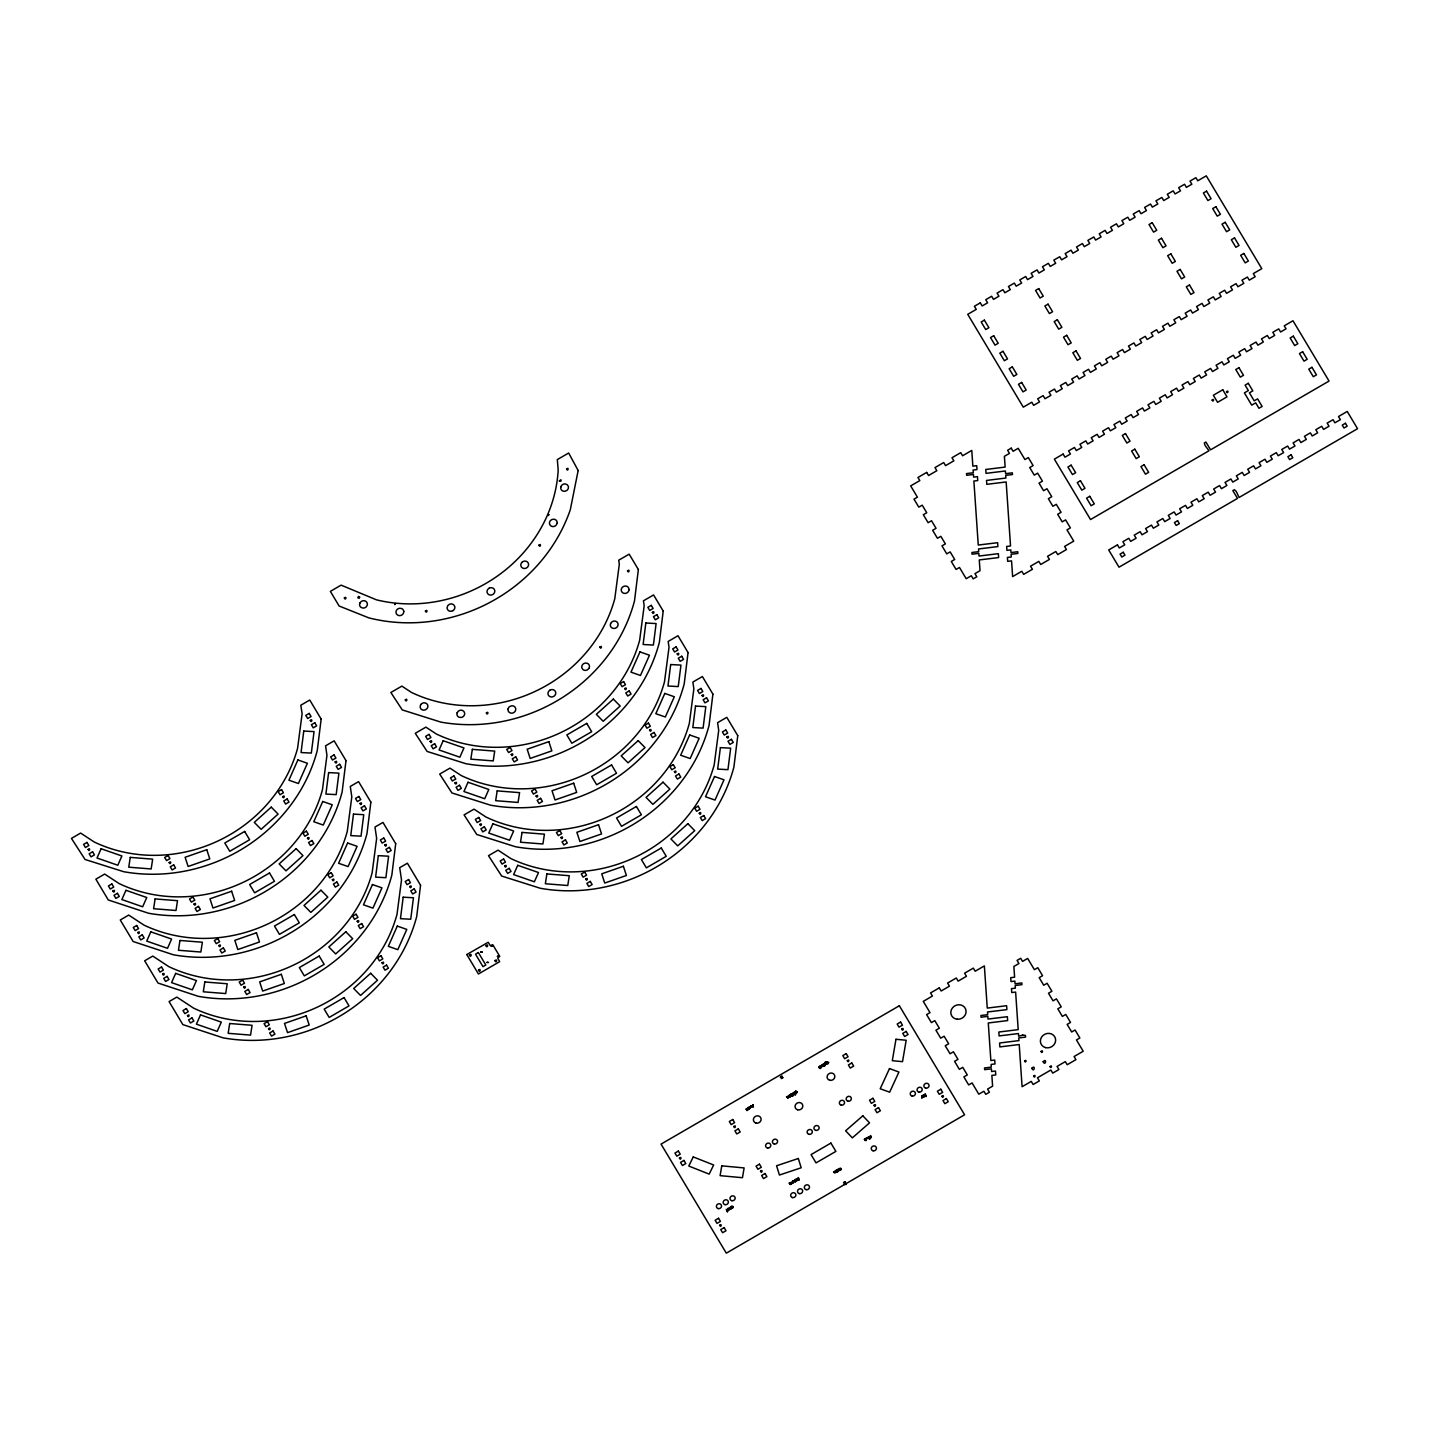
<?xml version="1.0" encoding="UTF-8"?>
<svg xmlns="http://www.w3.org/2000/svg" width="1429" height="1429" viewBox="0 0 1429 1429"><rect width="100%" height="100%" fill="white"/><g stroke="black" fill="none" stroke-linecap="round" stroke-linejoin="round"><path stroke-width="1.5" d="M864.938 1140.217L864.42 1139.235L865.456 1140.664M834.5 1173.013L835.197 1172.923M870.19 1135.966L869.797 1137.859L870.886 1136.698M924.938 1096.418L923.688 1096.722L923.116 1095.275M733.077 1207.719L731.702 1207.648L732.738 1207.041C735.024 1208.345 729.058 1203.986 732.13 1208.309M792.613 1181.765L793.899 1181.587C795.524 1182.89 791.773 1180.461 792.613 1181.604M795.185 1091.917L795.774 1092.667C797.453 1092.971 797.882 1091.524 795.649 1092.506L795.667 1091.309L795.649 1092.506M826.909 1062.997L828.141 1063.569L828.731 1062.283L826.802 1062.033L826.944 1063.051M839.823 1169.511L841.217 1168.833L839.591 1168.726M731.255 1208.738L730.398 1207.076L731.219 1208.791M747.296 1110.244L745.956 1108.904L746.974 1110.601L748.224 1109.708L747.421 1107.993L747.849 1109.386M788.361 1097.633L786.486 1096.74L787.558 1097.776M789.272 1183.248C788.701 1181.801 790.594 1185.391 789.844 1184.123M794.31 1094.203L793.72 1092.542L795.149 1094.953L792.559 1094.364L793.452 1092.703M867.778 1138.377C864.17 1140.36 868.278 1135.662 867.76 1138.341M728.522 1208.988C726.128 1208.184 729.665 1212.096 727.325 1209.988M869.689 1137.037L870.118 1138.002M923.849 1096.793L923.527 1094.846L925.063 1096.293M819.782 1068.07C817.227 1064.855 821.211 1071.643 820.442 1066.766M791.72 1095.757L790.755 1094.757L792.291 1095.525M793.417 1094.596L792.756 1093.471L794.06 1094.114M823.14 1064.909C823.497 1062.551 825.855 1066.659 823.372 1065.802M753.19 1104.653L753.119 1106.242C754.673 1108.261 750.171 1106.778 753.208 1104.688M791.219 1183.909L790.219 1182.497M792.238 1095.721C794.631 1097.615 790.594 1091.363 790.505 1095.346M823.747 1065.963C820.818 1061.175 827.534 1067.409 824.694 1065.194M828.463 1062.604L827.963 1063.319M795.221 1180.908L795.506 1179.675M834.75 1171.298L835.143 1172.137L833.607 1171.887M820.693 1067.892L820.478 1066.266M794.488 1180.479L794.131 1180.533M833.589 1172.012L835.108 1172.084M825.64 1062.461L824.801 1063.962M729.112 1209.22L728.915 1210.345L727.825 1208.505M871.083 1137.806L871.351 1136.895M925.099 1096.079L924.634 1094.918M727.361 1210.041L727.843 1208.541M750.511 1107.814L750.064 1106.689M795.274 1181.783L794.971 1181.211M748.957 1109.19L748.135 1107.814L749.135 1107.404M792.756 1182.623L792.577 1180.961M796.114 1179.89C795.524 1177.621 800.204 1181.033 796.328 1180.247M839.43 1169.583L839.412 1168.404L840.645 1170.101M836.501 1170.101L835.465 1170.78M864.438 1139.27L865.474 1138.591M787.808 1098.329L788.504 1097.008M795.739 1181.622L796.06 1180.676L795.399 1181.712M727.629 1211.667L726.325 1209.345L727.343 1211.846M798.15 1177.71L799.15 1180.211L798.4 1177.585M748.474 1107.975L750.136 1107.939M731.416 1206.415L731.577 1207.487L732.916 1206.648M827.212 1062.801L826.927 1061.926M826.212 1062.676L827.087 1064.141L825.426 1064.248M826.266 1064.337L826.033 1063.14M823.247 1065.159L824.301 1065.82L824.426 1064.819M790.38 1184.57L790.701 1183.248M825.658 1062.497L824.712 1063.569M790.559 1094.418L791.666 1094.4M820.907 1067.606L820.157 1066.105M751.029 1105.992L750.386 1107.707M825.819 1062.194L824.658 1062.944M839.27 1168.797L840.27 1170.155M789.755 1097.168L788.951 1095.311L789.79 1096.811M731.487 1206.916L732.488 1206.219M796.382 1179.282L797.668 1178.836M796.882 1092.524L795.774 1092.667M791.952 1095.989L792.327 1095.561M820.514 1067.624L819.389 1067.392M869.707 1136.644L870.69 1136.448M751.225 1106.385L750.564 1107.332L751.672 1107.046M796.114 1179.139L797.043 1180.676L798.007 1179.336M923.527 1094.846L923.08 1095.882M866.349 1140.485L865.795 1138.413M835.804 1170.762L837.072 1172.209L836.894 1169.833M748.939 1109.136L749.761 1107.975M840.002 1169.69L841.217 1169.583M796.453 1179.157L797.846 1179.068M819.353 1066.641C821.586 1066.623 818.442 1065.409 819.406 1067.445M825.265 1061.997L825.247 1064.051M792.899 1093.274L793.738 1093.346M924.599 1096.4L923.545 1096.079M795.631 1180.425L794.774 1179.675M796.775 1180.211L797.65 1179.443M867.492 1138.038L866.671 1138.466M836.894 1171.905L836.733 1172.352M820.532 1068.017L819.71 1067.767M748.457 1107.386L749.778 1107.386M358.536 596.482L357.839 597.751L359.072 598.34L359.769 597.09L358.554 596.536M559.293 480.805L560.972 479.769L560.936 481.162L559.489 481.144M394.922 604.538L395.601 603.502L394.904 604.503M821.729 1066.784L820.639 1065.587L821.568 1066.463M822.086 1064.694L822.836 1066.606L822.104 1064.748M750.689 1106.01L751.672 1106.314M788.54 1097.043L787.593 1096.15L788.29 1097.329M789.737 1094.864L790.469 1096.775L789.755 1094.9M797.007 1091.702L795.989 1091.488M921.848 1095.936L921.901 1098.24L921.884 1096.347L923.598 1097.258L921.866 1095.972M792.916 1180.765L793.917 1181.015L792.773 1180.89M869.493 1139.306L868.314 1137.341M837.698 1169.422L839.77 1170.565L838.055 1169.636L838.073 1171.548L838.037 1169.279M839.698 1169.333L840.627 1168.082M793.47 1182.801L792.863 1182.194M730.523 1209.041L728.951 1207.987L729.951 1208.916M792.666 1183.016C788.844 1181.194 794.095 1185.838 792.255 1181.622M836.501 1171.423L835.84 1171.244M865.652 1139.342L864.652 1139.52L865.527 1139.735M836.054 1171.619L835.518 1170.637L836.287 1171.28M731.987 1207.952L732.755 1207.058M795.81 1091.238L796.828 1091.488M836.608 1171.101L837.555 1171.441M791.755 1096.079L790.594 1095.507M923.795 1095.043L924.759 1095.793M1022.771 1035.114L1018.645 1036.221L1018.466 1033.542L999.103 1035.918L998.835 1032.024L1018.198 1029.648L1015.626 992.083L1011.75 992.548L1011.482 988.654L1015.358 988.171L1015.179 985.492L1021.949 984.67L1021.824 982.956L1015.054 983.795L1014.876 981.098L1011 981.58L1010.732 977.668L1014.608 977.204L1013.875 966.451L1018.931 963.503L1017.073 960.395L1020.699 958.287L1022.557 961.395L1027.665 958.43L1034.4 969.684L1037.811 967.701L1042.581 975.703L1039.187 977.668L1043.724 985.26L1047.118 983.277L1051.905 991.279L1048.493 993.244L1053.03 1000.836L1056.442 998.853L1061.229 1006.856L1057.817 1008.82L1062.354 1016.412L1065.766 1014.429L1070.535 1022.432L1067.141 1024.397L1071.679 1031.988L1075.072 1030.005L1079.86 1037.99L1076.466 1039.973L1083.2 1051.244L1074.072 1056.549L1075.93 1059.657L1067.195 1064.73L1065.319 1061.622L1057.049 1066.427L1058.907 1069.535L1052.726 1073.125L1050.851 1070.017L1037.472 1077.788L1039.33 1080.913L1033.149 1084.504L1031.274 1081.378L1022.092 1086.719L1019.216 1044.528L999.853 1046.903L999.586 1042.991L1018.948 1040.616L1018.752 1037.936L1025.54 1037.115L1025.415 1035.4L1022.7 1035.114M796.4 1093.328L795.185 1092.292M732.327 1208.291L731.112 1207.273M824.908 1064.158L825.444 1064.301M728.201 1208.434L729.129 1209.256M826.748 1062.604L827.963 1063.623L827.337 1062.98M791.63 1094.114L792.095 1095.025M871.065 1136.323L871.368 1136.948M796.846 1180.64L796.042 1179.693M791.023 1095.954L790.398 1094.703M924.617 1095.489L923.723 1094.757M844.593 1184.48C843.842 1180.122 848.522 1185.891 844.378 1184.248M869.779 1137.806L869.314 1136.662M727.611 1210.345L727.182 1209.631M823.443 1065.391L823.104 1064.587M731.416 1207.88L731.094 1207.076M780.323 1077.18C784.396 1075.019 778.126 1078.306 782.145 1076.126M781.199 1078.627C785.271 1076.466 779.001 1079.77 783.021 1077.573M843.521 1182.783C847.576 1180.622 841.306 1183.926 845.325 1181.729M869.797 1139.145L868.493 1136.805M866.367 1139.878L865.581 1138.502M870.886 1136.126L871.368 1137.323M823.836 1063.676L824.319 1064.569M822.747 1064.551L823.39 1065.838M791.487 1093.846L791.97 1094.739M791.166 1184.087L791.202 1183.516M748.296 1107.475L749.135 1109.226M748.778 1109.1L748.153 1108.243M728.719 1208.666L729.183 1209.416M403.746 611.433L403.692 612.398A3.93 3.626 -25.9 0 1 399.155 615.613A3.93 3.626 -25.9 0 1 396.065 611.487L396.369 610.558A3.93 3.626 -25.9 0 1 399.584 608.29L401.567 608.522A3.93 3.626 -25.9 0 1 403.746 611.433M560.793 487.146L560.74 488.111A3.93 3.626 -25.9 0 0 563.883 491.272L564.884 491.272A3.93 3.626 -25.9 0 0 565.33 483.949L564.33 483.949A3.93 3.626 -25.9 0 0 561.115 486.217L560.793 487.146M1031.809 1068.285C1034.096 1073.429 1035.864 1063.926 1031.809 1068.285M1043.152 1061.693C1045.439 1066.856 1047.207 1057.353 1043.152 1061.693M508.081 708.98L508.009 709.945A3.93 3.626 -25.9 0 0 512.1 713.142A3.93 3.626 -25.9 0 0 515.744 709.034L515.565 708.105A3.93 3.626 -25.9 0 0 511.636 705.819L509.742 706.551A3.93 3.626 -25.9 0 0 508.081 708.98M485.949 945.641C487.396 949.285 488.861 942.693 485.949 945.641M1050.047 1066.552C1051.333 1069.732 1052.601 1063.98 1050.047 1066.552M321.15 719.091L317.292 750.421A161.709 148.955 -25.9 0 1 123.698 871.708L85.043 859.472L71.45 838.394L80.631 833.071L94.225 842.003A141.132 130.003 -25.9 0 0 297.589 748.278L302.108 713.821L300.84 705.212L309.754 700.031L321.15 719.091M345.997 760.639L342.138 791.97A161.709 148.955 -25.9 0 1 148.545 913.238L108.3 899.984L95.868 879.192L104.674 874.066L119.071 883.533A141.132 130.003 -25.9 0 0 322.436 789.808L326.955 755.352L325.562 745.831L334.154 740.829L345.997 760.639M370.861 802.169L367.003 833.5A161.709 148.955 -25.9 0 1 173.391 954.786L133.147 941.515L120.268 919.99L128.717 915.078L143.936 925.081A141.132 130.003 -25.9 0 0 347.283 831.339L351.802 796.9L350.284 786.45L358.572 781.627L370.861 802.169M395.708 843.699L391.85 875.03A161.709 148.955 -25.9 0 1 198.256 996.317L157.994 983.045L144.668 960.788L152.778 956.09L168.783 966.611A141.132 130.003 -25.9 0 0 372.129 872.869L376.649 838.43L374.987 827.069L382.972 822.425L395.708 843.699M420.555 885.23L416.696 916.561A161.709 148.955 -25.9 0 1 223.103 1037.847L182.841 1024.593L169.086 1001.586L176.821 997.103L193.63 1008.142A141.132 130.003 -25.9 0 0 396.994 914.417L401.513 879.96L399.709 867.689L407.39 863.223L420.555 885.23M638.37 569.51L634.512 600.841A161.709 148.955 -25.9 0 1 440.918 722.127L402.263 709.909L390.867 692.493L401.853 686.116L411.445 692.422A141.132 130.003 -25.9 0 0 614.792 598.697L619.311 564.241L618.721 560.204L629.171 554.148L638.37 569.51M663.217 611.058L659.358 642.389A161.709 148.955 -25.9 0 1 465.765 763.675L427.11 751.44L415.267 733.291L425.896 727.129L436.292 733.97A141.132 130.003 -25.9 0 0 639.656 640.228L644.175 605.771L643.443 600.823L653.571 594.946L663.217 611.058M688.063 652.589L684.205 683.919A161.709 148.955 -25.9 0 1 490.611 805.206L451.957 792.97L439.685 774.089L449.956 768.141L461.138 775.5A141.132 130.003 -25.9 0 0 664.503 681.758L669.022 647.319L668.165 641.442L677.989 635.744L688.063 652.589M712.91 694.119L709.052 725.45A161.709 148.955 -25.9 0 1 515.458 846.736L476.804 834.5L464.086 814.887L473.999 809.153L485.985 817.031A141.132 130.003 -25.9 0 0 689.35 723.306L693.869 688.849L692.869 682.062L702.389 676.542L712.91 694.119M737.757 735.667L733.917 766.998A161.709 148.955 -25.9 0 1 540.305 888.266L501.668 876.048L488.504 855.685L498.042 850.148L510.85 858.561A141.132 130.003 -25.9 0 0 714.196 764.837L718.716 730.38L717.59 722.681L726.807 717.34L737.757 735.667M303.77 731.059L301.055 752.547L311.326 753.083L314.058 731.594L303.77 731.059M328.634 772.589L325.901 794.077L336.172 794.631L338.905 773.143L328.634 772.589M353.481 814.119L350.748 835.608L361.037 836.161L363.752 814.673L353.481 814.119M378.328 855.649L375.613 877.138L385.884 877.692L388.599 856.203L378.328 855.649M403.174 897.198L400.459 918.686L410.73 919.222L413.445 897.751L403.174 897.198M645.837 623.008L643.121 644.497L653.392 645.051L656.107 623.562L645.837 623.008M670.683 664.539L667.968 686.027L678.239 686.581L680.954 665.092L670.683 664.539M695.53 706.087L692.815 727.557L703.086 728.111L705.819 706.623L695.53 706.087M720.395 747.617L717.662 769.106L727.95 769.659L730.666 748.171L720.395 747.617M130.271 857.382L128.753 867.189L151.152 868.957L152.671 859.151L130.271 857.382M155.118 898.93L153.6 908.719L175.999 910.487L177.518 900.681L155.118 898.93M179.965 940.461L178.464 950.267L200.846 952.036L202.364 942.229L179.965 940.461M204.811 981.991L203.311 991.797L225.711 993.566L227.211 983.759L204.811 981.991M229.676 1023.521L228.158 1033.328L250.557 1035.096L252.076 1025.29L229.676 1023.521M472.338 749.35L470.82 759.156L493.219 760.907L494.72 751.1L472.338 749.35M497.185 790.88L495.667 800.687L518.066 802.455L519.584 792.648L497.185 790.88M522.032 832.41L520.513 842.217L542.913 843.985L544.431 834.179L522.032 832.41M546.878 873.941L545.36 883.747L567.76 885.516L569.278 875.709L546.878 873.941M88.08 849.433C89.241 852.934 90.956 846.808 88.08 849.433M112.927 890.981C114.106 894.465 115.803 888.356 112.927 890.981M137.773 932.512C138.917 935.995 140.703 929.886 137.773 932.512M169.176 862.527C170.337 866.01 172.052 859.901 169.176 862.527M162.62 974.042C163.799 977.525 165.496 971.416 162.62 974.042M194.022 904.057C195.184 907.54 196.898 901.431 194.022 904.057M187.485 1015.59C188.646 1019.073 190.361 1012.965 187.485 1015.59M218.869 945.587C220.03 949.07 221.745 942.961 218.869 945.587M243.716 987.135C244.895 990.619 246.592 984.51 243.716 987.135M282.638 796.632C283.817 800.133 285.532 794.024 282.638 796.632M310.289 720.43C311.468 723.914 313.165 717.805 310.289 720.43M268.563 1028.666C269.742 1032.149 271.439 1026.04 268.563 1028.666M344.353 597.983C345.532 601.466 347.229 595.357 344.353 597.983M307.503 838.18C308.664 841.663 310.379 835.554 307.503 838.18M335.136 761.961C336.315 765.444 338.03 759.335 335.136 761.961M332.35 879.71C333.511 883.193 335.226 877.084 332.35 879.71M360.001 803.491C361.162 806.974 362.877 800.865 360.001 803.491M357.196 921.241C358.375 924.724 360.072 918.615 357.196 921.241M405.282 699.871C406.408 703.336 408.23 697.281 405.282 699.871M384.848 845.039C386.009 848.522 387.723 842.413 384.848 845.039M425.431 611.076C426.61 614.559 428.307 608.45 425.431 611.076M382.043 962.789C383.222 966.272 384.919 960.163 382.043 962.789M430.129 741.401C431.308 744.884 433.023 738.775 430.129 741.401M409.694 886.569C410.873 890.053 412.57 883.944 409.694 886.569M454.994 782.931C456.155 786.414 457.869 780.305 454.994 782.931M486.378 712.946C487.557 716.429 489.254 710.32 486.378 712.946M479.84 824.462C481.001 827.945 482.716 821.836 479.84 824.462M466.801 954.554L478.429 973.989L499.65 961.663L497.739 958.073L499.757 956.394L492.755 944.694L490.272 945.623L488.182 942.283L466.801 954.554M469.498 955.144C470.748 958.859 472.57 952.339 469.498 955.144M538.912 545.199C540.091 548.682 541.787 542.573 538.912 545.199M511.225 754.476C512.404 757.959 514.101 751.85 511.225 754.476M480.805 951.982L482.198 952.107L480.805 951.982M478.519 970.202C479.751 973.917 481.573 967.397 478.519 970.202M566.581 468.98C567.742 472.463 569.457 466.354 566.581 468.98M487.003 962.36L488.414 962.485L487.003 962.36M491.219 945.927L492.612 946.052L491.219 945.927M504.687 866.01C505.866 869.493 507.563 863.384 504.687 866.01M494.97 960.645C496.22 964.361 498.042 957.841 494.97 960.645M497.417 956.323L498.81 956.43L497.417 956.323M536.071 796.024C537.25 799.508 538.965 793.399 536.071 796.024M560.936 837.555C562.097 841.038 563.812 834.929 560.936 837.555M599.858 647.069C601.037 650.552 602.734 644.443 599.858 647.069M627.51 570.85C628.671 574.333 630.385 568.224 627.51 570.85M585.783 879.085C586.944 882.568 588.659 876.459 585.783 879.085M624.705 688.599C625.884 692.083 627.581 685.974 624.705 688.599M652.356 612.38C653.535 615.863 655.232 609.754 652.356 612.38M649.552 730.13C650.731 733.613 652.428 727.504 649.552 730.13M677.203 653.91C678.382 657.394 680.079 651.285 677.203 653.91M674.399 771.66C675.578 775.143 677.292 769.034 674.399 771.66M702.05 695.459C703.229 698.924 704.908 692.869 702.05 695.459M699.263 813.208C700.424 816.691 702.139 810.582 699.263 813.208M726.914 736.989C728.076 740.472 729.79 734.363 726.914 736.989M679.454 1158.097C680.633 1161.581 682.33 1155.472 679.454 1158.097M733.827 1126.534C734.988 1130.017 736.703 1123.909 733.827 1126.534M719.644 1225.296C720.805 1228.779 722.52 1222.67 719.644 1225.296M760.532 1171.191C761.711 1174.674 763.408 1168.565 760.532 1171.191M847.308 1060.64C848.469 1064.141 850.184 1058.014 847.308 1060.64M874.012 1105.296C875.191 1108.779 876.888 1102.67 874.012 1105.296M901.681 1029.076C902.842 1032.56 904.557 1026.451 901.681 1029.076M941.89 1096.257C943.069 1099.723 944.73 1093.667 941.89 1096.257M1024.593 1060.997C1025.683 1064.248 1027.29 1058.55 1024.593 1060.997M1033.614 1076.055C1034.667 1079.306 1036.329 1073.608 1033.614 1076.055M1041.044 1051.44C1042.08 1054.709 1043.813 1048.993 1041.044 1051.44M1212.114 400.049C1213.203 403.282 1214.793 397.601 1212.114 400.049M1226.511 391.671C1227.618 394.922 1229.208 389.224 1226.511 391.671M721.752 1165.85L720.109 1175.656L742.455 1177.71L744.116 1167.922L721.752 1165.85M895.965 1039.276L892.303 1060.693L902.521 1061.658L906.182 1040.241L895.965 1039.276M578.156 470.534L570.296 509.76A161.709 148.955 -25.9 0 1 368.807 617.864L339.12 606.003L330.367 591.374L341.102 585.14L376.434 599.823A141.132 130.003 -25.9 0 0 558.185 469.98L557.31 459.602L568.671 453.011L578.156 470.534M628.974 589.838L628.76 590.784A3.93 3.626 -25.9 0 1 625.759 593.321L624.759 593.41A3.93 3.626 -25.9 0 1 621.258 589.623A3.93 3.626 -25.9 0 1 625.473 586.033L626.474 586.194A3.93 3.626 -25.9 0 1 628.939 588.873L628.974 589.838M457.209 712.66L456.941 713.607A3.93 3.626 -25.9 0 0 459.352 717.322L461.353 717.429A3.93 3.626 -25.9 0 0 464.657 714.018L464.639 713.071A3.93 3.626 -25.9 0 0 457.209 712.66M610.612 623.598L610.362 624.544A3.93 3.626 -25.9 0 0 611.88 627.849L612.755 628.26A3.93 3.626 -25.9 0 0 617.81 625.902A3.93 3.626 -25.9 0 0 615.649 621.24L614.666 621.079A3.93 3.626 -25.9 0 0 611.112 622.74L610.612 623.598M557.096 523.336L556.22 525.104A3.93 3.626 -25.9 0 1 551.594 526.301L550.754 525.818A3.93 3.626 -25.9 0 1 554.005 519.209L554.97 519.459A3.93 3.626 -25.9 0 1 557.096 523.336M360.037 602.913L359.697 603.824A3.93 3.626 -25.9 0 0 360.876 607.271L362.662 608.022A3.93 3.626 -25.9 0 0 366.36 606.682L366.931 605.842A3.93 3.626 -25.9 0 0 365.252 601.002A3.93 3.626 -25.9 0 0 360.037 602.913M101.102 848.755L97.011 858.025L117.803 865.242L121.894 855.971L101.102 848.755M125.966 890.303L121.858 899.555L142.65 906.79L146.758 897.519L125.966 890.303M150.813 931.833L146.723 941.104L167.515 948.32L171.605 939.049L150.813 931.833M175.66 973.363L171.569 982.634L192.361 989.85L196.452 980.58L175.66 973.363M200.507 1014.894L196.416 1024.164L217.208 1031.381L221.299 1022.128L200.507 1014.894M443.169 740.722L439.078 749.975L459.87 757.209L463.961 747.939L443.169 740.722M468.015 782.252L463.925 791.523L484.717 798.74L488.807 789.469L468.015 782.252M492.862 823.783L488.772 833.053L509.564 840.27L513.654 830.999L492.862 823.783M517.727 865.313L513.618 874.584L534.357 881.782L538.519 872.547L517.727 865.313M297.893 759.942L288.908 780.198L298.411 783.521L307.396 763.265L297.893 759.942M322.758 801.473L313.755 821.729L323.258 825.051L332.243 804.795L322.758 801.473M347.604 843.003L338.602 863.277L348.104 866.581L357.107 846.325L347.604 843.003M372.451 884.551L363.466 904.807L372.951 908.129L381.954 887.856L372.451 884.551M397.298 926.081L388.313 946.337L397.816 949.66L406.801 929.404L397.298 926.081M639.96 651.892L630.975 672.148L640.46 675.47L649.463 655.214L639.96 651.892M664.807 693.422L655.822 713.696L665.325 717.001L674.309 696.745L664.807 693.422M689.653 734.97L680.668 755.226L690.171 758.549L699.156 738.275L689.653 734.97M714.518 776.501L705.515 796.757L715.018 800.079L724.003 779.823L714.518 776.501M889.499 1068.588L880.21 1088.755L889.66 1092.185L898.93 1072.036L889.499 1068.588M693.261 1156.918L688.778 1166.046L709.177 1174.12L713.66 1164.992L693.261 1156.918M420.894 704.479L420.394 705.354A3.93 3.626 -25.9 0 0 427.11 708.516L427.593 707.641A3.93 3.626 -25.9 0 0 426.324 703.407L424.449 702.818A3.93 3.626 -25.9 0 0 420.894 704.479M588.873 668.45L587.408 669.826A3.93 3.626 -25.9 0 1 583.532 669.933L582.746 669.361A3.93 3.626 -25.9 0 1 587.658 663.449L588.426 664.003A3.93 3.626 -25.9 0 1 588.873 668.45M522.246 562.079L521.549 562.83A3.93 3.626 -25.9 0 0 521.674 567.295L522.407 567.92A3.93 3.626 -25.9 0 0 527.837 566.777A3.93 3.626 -25.9 0 0 526.979 561.686L526.086 561.275A3.93 3.626 -25.9 0 0 523.121 561.526L522.246 562.079M271.26 807.135L254.291 822.372L261.132 829.32L278.101 814.083L271.26 807.135M296.125 848.665L279.137 863.902L285.979 870.85L302.966 855.614L296.125 848.665M320.971 890.196L303.984 905.45L310.825 912.399L327.813 897.144L320.971 890.196M345.818 931.744L328.831 946.98L335.672 953.929L352.659 938.692L345.818 931.744M613.327 699.085L596.34 714.339L603.181 721.27L620.168 706.033L613.327 699.085M370.665 973.274L353.677 988.511L360.537 995.459L377.506 980.223L370.665 973.274M638.174 740.633L621.186 755.87L628.045 762.818L645.015 747.563L638.174 740.633M663.02 782.163L646.051 797.4L652.892 804.348L669.879 789.112L663.02 782.163M687.885 823.693L670.898 838.93L677.739 845.879L694.726 830.642L687.885 823.693M862.83 1115.799L845.611 1130.803L852.345 1137.859L869.546 1122.855L862.83 1115.799M549.915 690.207L549.111 690.85A3.93 3.626 -25.9 0 0 548.111 694.458L548.504 695.334A3.93 3.626 -25.9 0 0 553.827 696.334A3.93 3.626 -25.9 0 0 555.22 691.207L554.595 690.493A3.93 3.626 -25.9 0 0 550.844 689.778L549.915 690.207M489.147 588.23L488.307 588.837A3.93 3.626 -25.9 0 0 487.128 592.41L487.468 593.303A3.93 3.626 -25.9 0 0 492.683 594.571A3.93 3.626 -25.9 0 0 494.38 589.516L493.791 588.748A3.93 3.626 -25.9 0 0 490.093 587.855L489.147 588.23M548.807 514.565L548.129 515.601L548.825 514.601M980.294 302.859L974.382 306.27L976.257 309.396L967.737 314.326L1023.289 407.158L1031.792 402.228L1033.649 405.336L1039.562 401.906L1037.686 398.798L1043.134 395.637L1045.01 398.745L1050.904 395.333L1049.047 392.207L1054.495 389.045L1056.353 392.171L1062.247 388.742L1060.389 385.616L1065.838 382.454L1067.695 385.58L1073.608 382.15L1071.732 379.024L1077.18 375.863L1079.056 378.989L1084.95 375.559L1083.093 372.451L1088.541 369.289L1090.398 372.397L1096.293 368.968L1094.435 365.86L1099.883 362.698L1101.741 365.806L1107.654 362.377L1105.778 359.268L1111.226 356.107L1113.084 359.215L1118.996 355.803L1117.121 352.677L1122.569 349.516L1124.444 352.624L1130.339 349.212L1128.481 346.086L1133.929 342.924L1135.787 346.05L1141.682 342.621L1139.824 339.495L1145.272 336.333L1147.13 339.459L1153.042 336.029L1151.167 332.921L1156.615 329.76L1158.49 332.868L1164.385 329.438L1162.527 326.33L1167.975 323.168L1169.833 326.276L1175.728 322.847L1173.87 319.739L1179.318 316.577L1181.176 319.685L1187.088 316.256L1185.213 313.147L1190.661 309.986L1192.518 313.094L1198.431 309.682L1196.555 306.556L1202.003 303.395L1203.879 306.52L1209.774 303.091L1207.916 299.965L1213.364 296.803L1215.222 299.929L1221.116 296.5L1219.259 293.392L1224.707 290.23L1226.564 293.338L1232.477 289.908L1230.601 286.8L1236.049 283.639L1237.925 286.747L1243.819 283.317L1241.962 280.209L1247.41 277.047L1249.268 280.155L1255.162 276.726L1253.304 273.618L1261.807 268.67L1206.272 175.838L1197.77 180.786L1195.894 177.678L1190 181.09L1191.857 184.216L1186.409 187.378L1184.552 184.252L1178.657 187.681L1180.515 190.807L1175.067 193.969L1173.209 190.843L1167.297 194.273L1169.172 197.381L1163.724 200.56L1161.848 197.434L1155.954 200.864L1157.812 203.972L1152.363 207.134L1150.506 204.025L1144.611 207.455L1146.469 210.563L1141.021 213.725L1139.163 210.617L1133.251 214.046L1135.126 217.154L1129.678 220.316L1127.82 217.208L1121.908 220.62L1123.783 223.746L1118.335 226.907L1116.46 223.799L1110.565 227.211L1112.423 230.337L1106.975 233.499L1105.117 230.373L1099.223 233.802L1101.08 236.928L1095.632 240.09L1093.774 236.964L1087.862 240.394L1089.738 243.502L1084.289 246.663L1082.414 243.555L1076.519 246.985L1078.377 250.093L1072.929 253.255L1071.071 250.146L1065.177 253.576L1067.034 256.684L1061.586 259.846L1059.729 256.738L1053.816 260.149L1055.692 263.275L1050.244 266.437L1048.386 263.329L1042.473 266.741L1044.349 269.867L1038.901 273.028L1037.025 269.902L1031.131 273.332L1032.988 276.458L1027.54 279.62L1025.683 276.494L1019.788 279.923L1021.646 283.031L1016.198 286.193L1014.34 283.085L1008.427 286.514L1010.303 289.623L1004.855 292.784L1002.979 289.676L997.085 293.106L998.942 296.214L993.494 299.375L991.637 296.267L985.742 299.697L987.6 302.805L982.152 305.967L980.294 302.859M984.367 320.15L981.187 321.989L985.724 329.563L988.904 327.723L984.367 320.15M1038.722 288.587L1035.543 290.426L1040.08 298L1043.259 296.16L1038.722 288.587M1152.203 222.692L1149.023 224.549L1153.56 232.123L1156.74 230.283L1152.203 222.692M1206.558 191.147L1203.379 192.986L1207.916 200.56L1211.095 198.72L1206.558 191.147M86.99 842.431L83.579 844.396L85.436 847.522L88.848 845.539L86.99 842.431M309.2 713.41L305.788 715.375L307.664 718.501L311.058 716.518L309.2 713.41M92.581 851.773L89.17 853.738L91.027 856.864L94.439 854.881L92.581 851.773M314.791 722.752L311.379 724.735L313.255 727.843L316.649 725.861L314.791 722.752M993.691 335.726L990.511 337.566L995.048 345.139L998.228 343.299L993.691 335.726M1048.046 304.163L1044.867 306.002L1049.404 313.576L1052.584 311.736L1048.046 304.163M1161.527 238.268L1158.347 240.126L1162.884 247.699L1166.046 245.859L1161.527 238.268M1215.883 206.723L1212.703 208.563L1217.24 216.136L1220.42 214.296L1215.883 206.723M1002.997 351.302L999.818 353.142L1004.355 360.715L1007.534 358.875L1002.997 351.302M1057.353 319.739L1054.191 321.579L1058.71 329.152L1061.89 327.312L1057.353 319.739M1170.833 253.844L1167.654 255.702L1172.191 263.275L1175.37 261.436L1170.833 253.844M1225.189 222.299L1222.009 224.139L1226.546 231.712L1229.726 229.873L1225.189 222.299M111.837 883.962L108.425 885.944L110.283 889.052L113.695 887.07L111.837 883.962M334.047 754.941L330.653 756.923L332.51 760.032L335.922 758.067L334.047 754.941M168.068 855.507L164.674 857.489L166.532 860.597L169.944 858.615L168.068 855.507M281.549 789.63L278.155 791.595L280.013 794.72L283.424 792.738L281.549 789.63M1012.321 366.878L1009.142 368.718L1013.679 376.291L1016.859 374.452L1012.321 366.878M1066.677 335.315L1063.498 337.155L1068.035 344.728L1071.214 342.889L1066.677 335.315M1180.158 269.42L1176.978 271.278L1181.515 278.851L1184.695 277.012L1180.158 269.42M1234.513 237.875L1231.334 239.715L1235.871 247.288L1239.05 245.449L1234.513 237.875M117.428 893.304L114.016 895.286L115.874 898.394L119.286 896.412L117.428 893.304M339.638 764.283L336.244 766.266L338.101 769.374L341.513 767.409L339.638 764.283M173.659 864.849L170.265 866.831L172.123 869.939L175.535 867.975L173.659 864.849M287.14 798.972L283.746 800.937L285.604 804.063L289.015 802.08L287.14 798.972M244.645 831.446L224.8 842.985L229.765 851.291L249.628 839.752L244.645 831.446M1021.646 382.436L1018.466 384.294L1023.003 391.868L1026.183 390.028L1021.646 382.436M1076.001 350.891L1072.822 352.731L1077.359 360.304L1080.538 358.465L1076.001 350.891M1189.482 284.996L1186.302 286.854L1190.839 294.428L1194.019 292.588L1189.482 284.996M1243.837 253.451L1240.658 255.291L1245.195 262.865L1248.374 261.025L1243.837 253.451M429.039 734.381L425.646 736.364L427.503 739.472L430.915 737.489L429.039 734.381M651.267 605.36L647.855 607.343L649.713 610.451L653.124 608.486L651.267 605.36M434.63 743.723L431.236 745.706L433.094 748.814L436.506 746.849L434.63 743.723M656.858 614.702L653.446 616.685L655.304 619.793L658.715 617.828L656.858 614.702M136.684 925.492L133.272 927.475L135.148 930.583L138.542 928.618L136.684 925.492M358.893 796.471L355.499 798.454L357.357 801.562L360.769 799.597L358.893 796.471M192.915 897.037L189.521 899.02L191.379 902.128L194.791 900.163L192.915 897.037M306.395 831.16L303.002 833.143L304.859 836.251L308.271 834.268L306.395 831.16M926.689 472.41L917.954 477.482L919.812 480.591L910.684 485.896L917.418 497.167L914.006 499.15L918.793 507.134L922.205 505.169L926.742 512.743L923.33 514.726L928.118 522.71L931.529 520.745L936.049 528.319L932.655 530.302L937.442 538.286L940.836 536.322L945.373 543.895L941.979 545.878L946.748 553.863L950.16 551.898L954.697 559.471L951.285 561.454L956.072 569.439L959.484 567.474L966.2 578.709L971.309 575.744L973.185 578.87L976.811 576.762L974.953 573.636L980.008 570.707L979.276 559.936L998.639 557.56L998.371 553.666L979.008 556.042L978.829 553.362L972.042 554.184L971.934 552.487L978.704 551.648L978.526 548.968L997.889 546.592L997.621 542.698L978.258 545.056L973.881 481.037L977.74 480.555L977.472 476.661L973.613 477.125L973.417 474.446L966.647 475.285L966.522 473.571L973.31 472.749L973.113 470.052L976.989 469.587L976.721 465.675L972.863 466.158L971.774 450.421L962.592 455.762L960.735 452.654L952 457.727L953.857 460.835L945.569 465.64L943.712 462.532L934.977 467.605L936.835 470.713L928.546 475.518L926.689 472.41M142.275 934.834L138.863 936.817L140.739 939.925L144.133 937.96L142.275 934.834M364.484 805.831L361.09 807.796L362.948 810.922L366.36 808.939L364.484 805.831M198.506 906.397L195.112 908.362L196.97 911.488L200.382 909.505L198.506 906.397M311.986 840.502L308.593 842.485L310.45 845.593L313.862 843.61L311.986 840.502M269.509 872.976L249.646 884.515L254.612 892.821L274.475 881.282L269.509 872.976M1011.232 448.152L1007.606 450.26L1009.463 453.386L1004.391 456.315L1005.141 467.087L985.778 469.462L986.028 473.356L1005.409 470.981L1005.587 473.66L1012.357 472.838L1012.482 474.535L1005.694 475.375L1005.891 478.054L986.528 480.43L986.796 484.324L1006.159 481.966L1010.535 545.985L1006.659 546.467L1006.927 550.361L1010.803 549.897L1010.982 552.576L1017.77 551.737L1017.877 553.452L1011.107 554.273L1011.285 556.971L1007.409 557.435L1007.677 561.347L1011.553 560.865L1012.625 576.601L1021.806 571.261L1023.682 574.369L1032.417 569.296L1030.559 566.188L1038.829 561.383L1040.705 564.491L1049.44 559.418L1047.564 556.31L1055.852 551.505L1057.728 554.613L1066.463 549.54L1064.587 546.432L1073.733 541.127L1066.981 529.855L1070.392 527.873L1065.605 519.888L1062.211 521.853L1057.674 514.279L1061.068 512.297L1056.299 504.312L1052.887 506.277L1048.35 498.703L1051.762 496.72L1046.975 488.736L1043.563 490.701L1039.026 483.127L1042.438 481.144L1037.65 473.16L1034.257 475.125L1029.72 467.551L1033.113 465.568L1028.326 457.584L1024.932 459.549L1018.198 448.313L1013.09 451.278L1011.232 448.152M453.886 775.911L450.492 777.894L452.35 781.002L455.762 779.037L453.886 775.911M676.113 646.89L672.702 648.873L674.577 651.999L677.971 650.016L676.113 646.89M510.135 747.456L506.723 749.439L508.599 752.547L511.993 750.582L510.135 747.456M623.616 681.579L620.204 683.562L622.079 686.67L625.473 684.687L623.616 681.579M459.477 785.253L456.083 787.236L457.941 790.362L461.353 788.379L459.477 785.253M681.704 656.25L678.293 658.215L680.168 661.341L683.562 659.358L681.704 656.25M515.726 756.816L512.314 758.781L514.19 761.907L517.584 759.924L515.726 756.816M629.207 690.921L625.795 692.904L627.67 696.012L631.064 694.047L629.207 690.921M161.531 967.022L158.137 969.005L159.994 972.113L163.388 970.148L161.531 967.022M383.758 838.019L380.346 839.984L382.204 843.11L385.616 841.127L383.758 838.019M586.712 723.396L566.849 734.935L571.832 743.241L591.677 731.702L586.712 723.396M217.78 938.585L214.368 940.55L216.226 943.676L219.637 941.693L217.78 938.585M331.26 872.69L327.848 874.673L329.706 877.781L333.118 875.816L331.26 872.69M1063.122 454.065L1054.37 459.138L1090.523 519.549L1208.988 450.76L1205.058 445.455L1204.325 442.972L1205.915 442.043L1210.577 449.831L1329.041 381.061L1292.977 320.757L1284.224 325.83L1286.029 328.831L1280.58 331.992L1278.723 328.884L1272.828 332.314L1274.686 335.422L1269.238 338.584L1267.38 335.476L1261.468 338.905L1263.343 342.013L1257.895 345.175L1256.02 342.067L1250.125 345.479L1251.983 348.605L1246.552 351.766L1244.677 348.64L1238.782 352.07L1240.64 355.196L1235.192 358.357L1233.334 355.232L1227.44 358.661L1229.297 361.787L1223.849 364.949L1221.991 361.823L1216.079 365.252L1217.955 368.36L1212.506 371.522L1210.631 368.414L1204.736 371.844L1206.594 374.952L1201.146 378.113L1199.288 375.005L1193.394 378.435L1195.251 381.543L1189.803 384.705L1187.946 381.597L1182.033 385.008L1183.909 388.134L1178.461 391.296L1176.585 388.188L1170.69 391.6L1172.548 394.726L1167.1 397.887L1165.242 394.761L1159.348 398.191L1161.205 401.317L1155.757 404.478L1153.9 401.353L1147.987 404.782L1149.863 407.89L1144.415 411.052L1142.557 407.944L1136.644 411.373L1138.52 414.481L1133.072 417.643L1131.196 414.535L1125.302 417.965L1127.159 421.073L1121.711 424.234L1119.854 421.126L1113.959 424.556L1115.817 427.664L1110.369 430.826L1108.511 427.718L1102.599 431.129L1104.474 434.255L1099.026 437.417L1097.15 434.291L1091.256 437.721L1093.114 440.846L1087.665 444.008L1085.808 440.882L1079.913 444.312L1081.771 447.42L1076.323 450.582L1074.465 447.473L1068.553 450.903L1070.428 454.011L1064.98 457.173L1063.122 454.065M167.122 976.382L163.728 978.347L165.585 981.473L168.979 979.49L167.122 976.382M389.349 847.361L385.937 849.344L387.795 852.452L391.207 850.469L389.349 847.361M223.371 947.927L219.959 949.892L221.817 953.018L225.228 951.035L223.371 947.927M336.851 882.032L333.439 884.015L335.297 887.123L338.709 885.158L336.851 882.032M294.356 914.524L274.493 926.046L279.459 934.352L299.322 922.83L294.356 914.524M1071.125 465.157L1067.945 466.997L1072.482 474.571L1075.662 472.731L1071.125 465.157M1125.48 433.594L1122.301 435.434L1126.838 443.026L1130.017 441.168L1125.48 433.594M1238.961 367.717L1235.781 369.557L1240.318 377.131L1243.498 375.291L1238.961 367.717M1293.316 336.154L1290.137 337.994L1294.674 345.568L1297.854 343.728L1293.316 336.154M478.751 817.459L475.339 819.424L477.197 822.55L480.608 820.568L478.751 817.459M700.96 688.439L697.566 690.403L699.424 693.529L702.818 691.547L700.96 688.439M534.982 789.004L531.588 790.969L533.446 794.095L536.84 792.113L534.982 789.004M648.462 723.11L645.051 725.092L646.926 728.201L650.32 726.236L648.462 723.11M1222.777 389.778L1213.364 395.244L1217.579 402.317L1226.993 396.851L1222.777 389.778M484.342 826.802L480.93 828.766L482.788 831.892L486.199 829.91L484.342 826.802M706.551 697.781L703.157 699.763L705.015 702.872L708.409 700.889L706.551 697.781M1080.449 480.733L1077.27 482.573L1081.807 490.147L1084.986 488.307L1080.449 480.733M1134.805 449.17L1131.625 451.01L1136.162 458.602L1139.342 456.744L1134.805 449.17M1248.285 383.294L1245.106 385.133L1248.357 390.581L1244.391 392.886L1251.715 405.139L1255.698 402.835L1258.949 408.283L1262.129 406.443L1257.591 398.87L1254.198 400.834L1249.41 392.85L1252.822 390.867L1248.285 383.294M1302.641 351.73L1299.461 353.57L1303.998 361.144L1307.178 359.304L1302.641 351.73M540.573 798.347L537.179 800.329L539.037 803.437L542.448 801.455L540.573 798.347M654.053 732.452L650.642 734.435L652.517 737.56L655.911 735.578L654.053 732.452M186.377 1008.57L182.983 1010.535L184.841 1013.661L188.253 1011.678L186.377 1008.57M408.605 879.549L405.193 881.532L407.069 884.64L410.462 882.658L408.605 879.549M611.558 764.944L591.695 776.465L596.679 784.771L616.524 773.25L611.558 764.944M242.626 980.115L239.215 982.098L241.09 985.206L244.484 983.223L242.626 980.115M356.107 914.221L352.695 916.203L354.553 919.329L357.964 917.347L356.107 914.221M1089.755 496.31L1086.576 498.149L1091.113 505.723L1094.292 503.883L1089.755 496.31M1144.111 464.747L1140.949 466.586L1145.469 474.178L1148.648 472.32L1144.111 464.747M1311.947 367.307L1308.768 369.146L1313.305 376.72L1316.484 374.88L1311.947 367.307M191.968 1017.912L188.574 1019.895L190.432 1023.003L193.844 1021.02L191.968 1017.912M414.196 888.892L410.784 890.874L412.659 893.982L416.053 892.018L414.196 888.892M248.217 989.457L244.806 991.44L246.681 994.548L250.075 992.566L248.217 989.457M361.698 923.581L358.286 925.545L360.162 928.671L363.555 926.689L361.698 923.581M319.203 956.055L299.34 967.576L304.306 975.882L324.169 964.361L319.203 956.055M503.597 858.99L500.186 860.972L502.061 864.081L505.455 862.098L503.597 858.99M725.807 729.969L722.413 731.952L724.271 735.06L727.683 733.077L725.807 729.969M559.829 830.535L556.435 832.518L558.292 835.626L561.704 833.643L559.829 830.535M673.309 764.658L669.915 766.623L671.773 769.749L675.185 767.766L673.309 764.658M509.188 868.332L505.777 870.315L507.652 873.423L511.046 871.44L509.188 868.332M731.398 739.311L728.004 741.294L729.862 744.402L733.273 742.437L731.398 739.311M565.42 839.877L562.026 841.86L563.883 844.968L567.295 843.003L565.42 839.877M678.9 774L675.506 775.965L677.364 779.091L680.776 777.108L678.9 774M636.405 806.474L616.56 817.995L621.526 826.319L641.389 814.78L636.405 806.474M267.473 1021.646L264.061 1023.628L265.937 1026.736L269.331 1024.772L267.473 1021.646M380.954 955.769L377.542 957.734L379.417 960.86L382.811 958.877L380.954 955.769M273.064 1030.988L269.652 1032.971L271.528 1036.079L274.922 1034.114L273.064 1030.988M386.544 965.111L383.133 967.094L385.008 970.202L388.402 968.219L386.544 965.111M1117.442 544.878L1108.708 549.951L1119.014 567.188L1237.496 498.399L1232.834 490.611L1234.424 489.683L1236.281 491.505L1239.086 497.471L1357.55 428.7L1347.243 411.463L1338.491 416.536L1340.366 419.644L1334.918 422.805L1333.061 419.697L1327.148 423.109L1329.024 426.235L1323.576 429.397L1321.7 426.271L1315.805 429.7L1317.663 432.826L1312.215 435.988L1310.357 432.862L1304.463 436.292L1306.32 439.4L1300.872 442.579L1299.015 439.453L1293.102 442.883L1294.978 445.991L1289.53 449.153L1287.654 446.044L1281.759 449.474L1283.617 452.582L1278.169 455.744L1276.311 452.636L1270.417 456.065L1272.274 459.173L1266.826 462.335L1264.969 459.227L1259.056 462.639L1260.932 465.765L1255.484 468.926L1253.626 465.818L1247.713 469.23L1249.571 472.356L1244.141 475.518L1242.265 472.392L1236.371 475.821L1238.228 478.947L1232.78 482.109L1230.923 478.983L1225.028 482.413L1226.886 485.521L1221.438 488.682L1219.58 485.574L1213.668 489.004L1215.543 492.112L1210.095 495.274L1208.219 492.165L1202.325 495.595L1204.183 498.703L1198.735 501.865L1196.877 498.757L1190.982 502.186L1192.84 505.294L1187.392 508.456L1185.534 505.348L1179.622 508.76L1181.497 511.886L1176.049 515.047L1174.174 511.921L1168.279 515.351L1170.137 518.477L1164.706 521.639L1162.831 518.513L1156.936 521.942L1158.794 525.05L1153.346 528.212L1151.488 525.104L1145.594 528.534L1147.451 531.642L1142.003 534.803L1140.146 531.695L1134.233 535.125L1136.109 538.233L1130.661 541.395L1128.785 538.286L1122.89 541.716L1124.748 544.824L1119.3 547.986L1117.442 544.878M344.05 997.585L324.187 1009.124L329.17 1017.43L349.015 1005.891L344.05 997.585M1123.248 552.273L1120.068 554.113L1121.819 557.024L1124.98 555.184L1123.248 552.273M1177.603 520.71L1174.424 522.567L1176.174 525.461L1179.336 523.621L1177.603 520.71M1291.084 454.833L1287.904 456.673L1289.637 459.584L1292.816 457.744L1291.084 454.833M1345.439 423.27L1342.26 425.11L1343.992 428.021L1347.172 426.181L1345.439 423.27M584.693 872.065L581.281 874.048L583.139 877.156L586.551 875.191L584.693 872.065M698.156 806.188L694.762 808.171L696.62 811.279L700.031 809.296L698.156 806.188M590.284 881.407L586.872 883.39L588.73 886.516L592.142 884.533L590.284 881.407M703.747 815.53L700.353 817.513L702.211 820.621L705.622 818.638L703.747 815.53M478.358 952.536L475.535 954.179L482.984 966.647L485.824 965.004L478.358 952.536M661.27 848.004L641.407 859.543L646.372 867.85L666.236 856.31L661.27 848.004M899.359 1005.748L661.055 1144.111L726.307 1253.162L964.593 1114.799L899.359 1005.748M939.282 987.868L930.547 992.941L932.405 996.067L923.277 1001.372L930.011 1012.643L926.617 1014.608L931.386 1022.61L934.798 1020.628L939.335 1028.219L935.924 1030.184L940.711 1038.186L944.122 1036.204L948.66 1043.777L945.248 1045.76L950.035 1053.762L953.429 1051.78L957.966 1059.353L954.572 1061.336L959.341 1069.339L962.753 1067.356L967.29 1074.93L963.878 1076.912L968.666 1084.915L972.077 1082.932L978.794 1094.185L983.902 1091.22L985.778 1094.328L989.404 1092.22L987.546 1089.112L992.601 1086.165L991.869 1075.412L995.745 1074.93L995.477 1071.035L991.601 1071.5L991.422 1068.821L984.635 1069.66L984.527 1067.945L991.297 1067.124L991.119 1064.426L994.995 1063.962L994.727 1060.05L990.851 1060.532L988.279 1022.968L1007.641 1020.592L1007.374 1016.698L988.011 1019.056L987.832 1016.376L981.044 1017.216L980.937 1015.501L987.707 1014.679L987.528 1011.982L1006.891 1009.624L1006.623 1005.712L987.26 1008.088L984.367 965.897L975.185 971.22L973.328 968.112L964.593 973.185L966.451 976.293L958.162 981.116L956.305 977.99L947.57 983.063L949.428 986.189L941.139 990.994L939.282 987.868M678.364 1151.077L674.952 1153.06L676.828 1156.168L680.222 1154.185L678.364 1151.077M732.738 1119.514L729.326 1121.497L731.184 1124.605L734.595 1122.622L732.738 1119.514M846.2 1053.637L842.806 1055.602L844.664 1058.728L848.076 1056.745L846.2 1053.637M900.592 1022.057L897.18 1024.039L899.037 1027.147L902.449 1025.182L900.592 1022.057M794.47 1092.113L795.614 1094.685L794.488 1092.149M683.955 1160.419L680.543 1162.402L682.419 1165.51L685.813 1163.545L683.955 1160.419M738.329 1128.856L734.917 1130.839L736.775 1133.947L740.186 1131.982L738.329 1128.856M851.791 1062.98L848.397 1064.944L850.255 1068.07L853.667 1066.088L851.791 1062.98M906.182 1031.399L902.771 1033.381L904.628 1036.489L908.04 1034.525L906.182 1031.399M759.442 1164.171L756.048 1166.135L757.906 1169.261L761.3 1167.279L759.442 1164.171M872.923 1098.276L869.511 1100.259L871.386 1103.367L874.78 1101.402L872.923 1098.276M765.033 1173.513L761.639 1175.495L763.497 1178.603L766.891 1176.621L765.033 1173.513M878.513 1107.636L875.102 1109.601L876.977 1112.727L880.371 1110.744L878.513 1107.636M830.91 1143.075L811.065 1154.596L816.03 1162.902L835.894 1151.381L830.91 1143.075M925.117 1094.025L926.26 1096.615L925.135 1094.078M718.537 1218.276L715.143 1220.259L717.001 1223.367L720.412 1221.384L718.537 1218.276M940.782 1089.237L937.388 1091.22L939.246 1094.328L942.658 1092.363L940.782 1089.237M724.128 1227.618L720.734 1229.601L722.592 1232.709L726.003 1230.744L724.128 1227.618M946.373 1098.579L942.979 1100.562L944.837 1103.688L948.249 1101.705L946.373 1098.579M452.886 610.683L450.939 611.273A3.93 3.626 -25.9 0 1 447.223 608.736L447.098 607.789A3.93 3.626 -25.9 0 1 454.744 606.45L454.851 607.396A3.93 3.626 -25.9 0 1 452.886 610.683M206.776 849.701L185.109 857.275L188.128 866.474L209.777 858.918L206.776 849.701M548.843 741.651L527.176 749.225L530.177 758.442L551.844 750.868L548.843 741.651M231.623 891.232L209.974 898.805L212.975 908.022L234.642 900.449L231.623 891.232M573.69 783.199L552.023 790.755L555.041 799.972L576.691 792.398L573.69 783.199M256.47 932.78L234.82 940.336L237.821 949.553L259.489 941.979L256.47 932.78M598.537 824.729L576.869 832.303L579.888 841.502L601.555 833.947L598.537 824.729M281.334 974.31L259.667 981.884L262.668 991.083L284.335 983.509L281.334 974.31M623.383 866.26L601.734 873.833L604.735 883.051L626.402 875.477L623.383 866.26M306.181 1015.84L284.514 1023.414L287.533 1032.631L309.182 1025.057L306.181 1015.84M798.329 1158.508L776.572 1165.76L779.43 1175.031L801.187 1167.779L798.329 1158.508M1045.51 1047.6A7.752 7.127 -25.9 0 0 1055.513 1038.794A7.752 7.127 -25.9 0 0 1043.027 1035.436A7.752 7.127 -25.9 0 0 1045.51 1047.6M957.287 1019.234A7.752 7.127 -25.9 0 0 965.575 1008.945A7.752 7.127 -25.9 0 0 952.5 1007.838A7.752 7.127 -25.9 0 0 957.287 1019.234M912.113 1096.043A2.626 2.411 -25.9 0 0 915.346 1092.899A2.626 2.411 -25.9 0 0 911.059 1091.97A2.626 2.411 -25.9 0 0 912.113 1096.043M815.816 1130.393A2.626 2.411 -25.9 0 0 819.049 1127.249A2.626 2.411 -25.9 0 0 814.744 1126.32A2.626 2.411 -25.9 0 0 815.816 1130.393M809.01 1134.34A2.626 2.411 -25.9 0 0 812.244 1131.196A2.626 2.411 -25.9 0 0 807.939 1130.268A2.626 2.411 -25.9 0 0 809.01 1134.34M848.04 1101.187A2.626 2.411 -25.9 0 0 851.273 1098.044A2.626 2.411 -25.9 0 0 846.968 1097.115A2.626 2.411 -25.9 0 0 848.04 1101.187M799.365 1193.608A2.626 2.411 -25.9 0 0 802.598 1190.482A2.626 2.411 -25.9 0 0 798.311 1189.553A2.626 2.411 -25.9 0 0 799.365 1193.608M792.559 1197.573A2.626 2.411 -25.9 0 0 795.792 1194.43A2.626 2.411 -25.9 0 0 791.487 1193.501A2.626 2.411 -25.9 0 0 792.559 1197.573M725.039 1204.647A2.626 2.411 -25.9 0 0 728.29 1201.503A2.626 2.411 -25.9 0 0 723.985 1200.574A2.626 2.411 -25.9 0 0 725.039 1204.647M925.724 1088.13A2.626 2.411 -25.9 0 0 928.975 1085.004A2.626 2.411 -25.9 0 0 924.67 1084.075A2.626 2.411 -25.9 0 0 925.724 1088.13M918.918 1092.078A2.626 2.411 -25.9 0 0 922.152 1088.952A2.626 2.411 -25.9 0 0 917.865 1088.023A2.626 2.411 -25.9 0 0 918.918 1092.078M774.268 1144.004A2.626 2.411 -25.9 0 0 777.519 1140.878A2.626 2.411 -25.9 0 0 773.214 1139.949A2.626 2.411 -25.9 0 0 774.268 1144.004M755.941 1123.051A3.93 3.626 -25.9 0 0 761.068 1118.603A3.93 3.626 -25.9 0 0 754.744 1116.853A3.93 3.626 -25.9 0 0 755.941 1123.051M829.874 1080.306A3.93 3.626 -25.9 0 0 834.732 1075.608A3.93 3.626 -25.9 0 0 828.284 1074.215A3.93 3.626 -25.9 0 0 829.874 1080.306M767.695 1148.005A2.626 2.411 -25.9 0 0 770.642 1144.611A2.626 2.411 -25.9 0 0 766.23 1144.075A2.626 2.411 -25.9 0 0 767.695 1148.005M731.862 1200.699A2.626 2.411 -25.9 0 0 735.095 1197.556A2.626 2.411 -25.9 0 0 730.791 1196.627A2.626 2.411 -25.9 0 0 731.862 1200.699M841.217 1105.135A2.626 2.411 -25.9 0 0 844.468 1102.009A2.626 2.411 -25.9 0 0 840.163 1101.08A2.626 2.411 -25.9 0 0 841.217 1105.135M797.686 1109.797A3.93 3.626 -25.9 0 0 802.741 1105.26A3.93 3.626 -25.9 0 0 796.364 1103.617A3.93 3.626 -25.9 0 0 797.686 1109.797M873.119 1150.792A2.626 2.411 -25.9 0 0 876.37 1147.648A2.626 2.411 -25.9 0 0 872.065 1146.719A2.626 2.411 -25.9 0 0 873.119 1150.792M806.17 1189.66A2.626 2.411 -25.9 0 0 809.421 1186.534A2.626 2.411 -25.9 0 0 805.116 1185.606A2.626 2.411 -25.9 0 0 806.17 1189.66M718.233 1208.595A2.626 2.411 -25.9 0 0 721.484 1205.469A2.626 2.411 -25.9 0 0 717.179 1204.54A2.626 2.411 -25.9 0 0 718.233 1208.595"/></g></svg>
